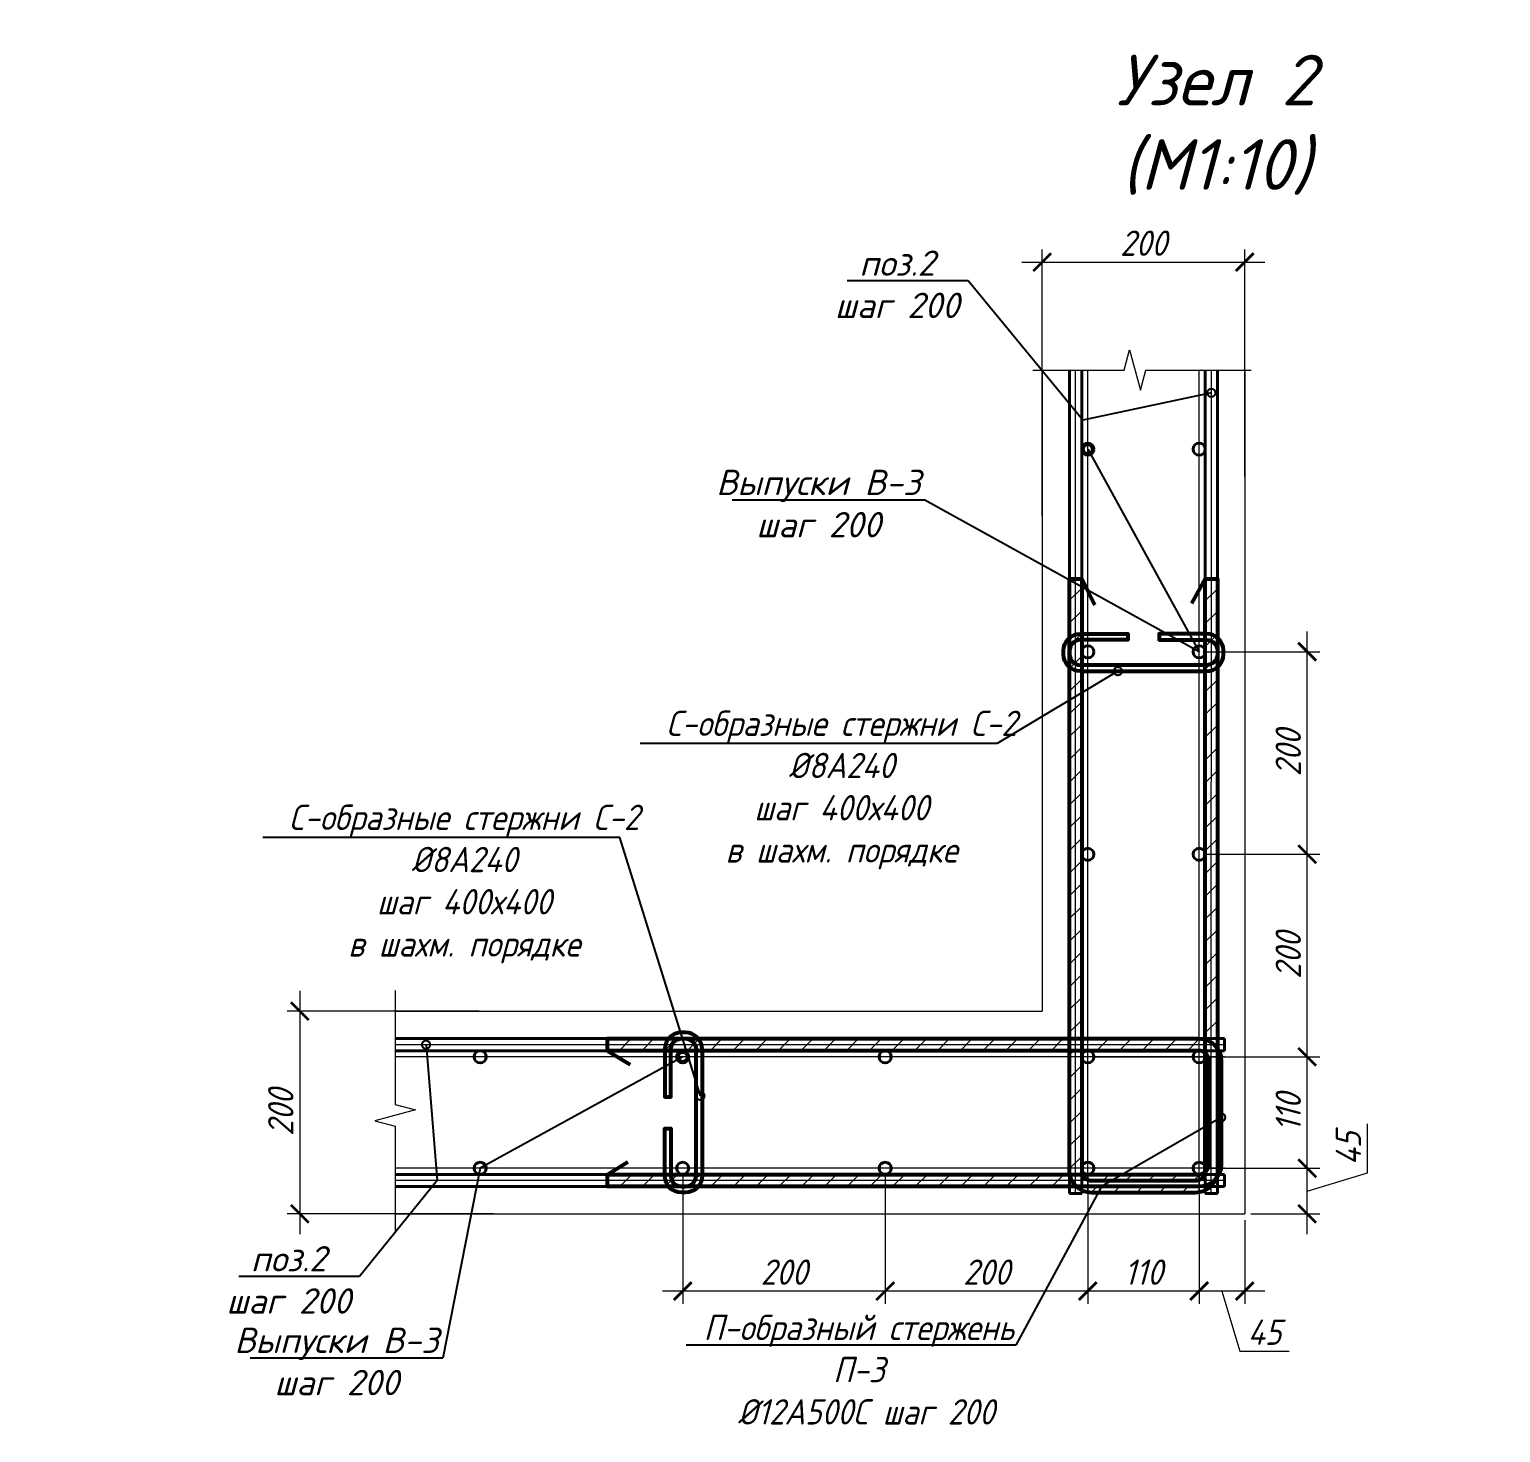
# Model space of a CAD drawing. Header units: millimetres. Extents: x 504091 to 2165846, y 135022 to 442887.
# Drawn here: x 1168569 to 1170022, y 223037 to 224422 of the extents above; entities that cross this region are included whole.
import ezdxf
from ezdxf import colors
from ezdxf.entities.mleader import LeaderData, LeaderLine
from ezdxf.math import Vec2, Vec3

# ---------------------------------------------------------------- set-up
doc = ezdxf.new("R2010")
doc.units = ezdxf.units.MM
doc.layers.get('Defpoints').update_dxf_attribs({"color": 255})
doc.layers.add('!Defpoints', color=255, linetype='Continuous', lineweight=5, plot=False)
doc.layers.add('PDF _Геометрия', color=7, linetype='Continuous')
doc.layers.add('SGRAND', color=7, linetype='Continuous')
for name, color, linetype, lineweight in [('Арматура 12', 26, 'Continuous', 50), ('Монолит тонкий', 204, 'Continuous', 9), ('Размер', 7, 'Continuous', 13), ('Размеры КР', 164, 'Continuous', 9)]:
    doc.layers.add(name, color=color, linetype=linetype, lineweight=lineweight)
doc.styles.add('GOST 2.304_new', font='isocpeur.ttf', dxfattribs={"width": 0.9, "oblique": 15})
doc.dimstyles.new('SPDS 1_10', dxfattribs={"dimscale": 10, "dimtxt": 2.5, "dimasz": 1.77, "dimexe": 1.25, "dimexo": 0.625, "dimtad": 1, "dimdec": 0, "dimrnd": 0.001, "dimtxsty": 'GOST 2.304_new', "dimblk": 'ARCHTICK', "dimcen": 2.5, "dimdle": 2, "dimclrt": 256, "dimadec": 0, "dimazin": 2, "dimtfac": 0.75, "dimtdec": 0, "dimtmove": 1, "dimatfit": 3, "dimfxl": 0, "dimtolj": 1, "dimlwd": 9, "dimlwe": 9, "dimarcsym": 0})

# ---------------------------------------------------------------- blocks, each defined once
blk = doc.blocks.new('_DotSmall')
at = {"color": 0, "linetype": 'ByBlock', "lineweight": 35, "const_width": 0.5}
blk.add_lwpolyline([(-0.0625, 0, 1), (0.0625, 0, 1)], format="xyb", close=True, dxfattribs=at)
blk = doc.blocks.new('_ArchTick')
at = {"color": 0, "linetype": 'ByBlock', "const_width": 0.15}
blk.add_lwpolyline([(-0.5, -0.5), (0.5, 0.5)], dxfattribs=at)
blk = doc.blocks.new('*D2386')
at = {"layer": 'Defpoints', "color": 0, "lineweight": 20, "transparency": 16777216}
for p in [(1169724.4, 223297.9), (1169831.1, 223297.9), (1169769.4, 223252.9)]:
    blk.add_point(p, dxfattribs=at)
at = {"layer": 'Размеры КР', "color": 0, "lineweight": 9, "transparency": 16777216}
for p, q in [((1169890.5, 223293.2), (1169890.5, 223341.6)), ((1169831.1, 223232.9), (1169831.1, 223317.9)), ((1169730.6, 223297.9), (1169843.6, 223297.9)), ((1169831.1, 223275.4), (1169890.5, 223293.2)), ((1169775.6, 223252.9), (1169843.6, 223252.9))]:
    blk.add_line(p, q, dxfattribs=at)
at = {"layer": 'Размеры КР', "color": 0, "lineweight": 9, "transparency": 16777216, "xscale": 17.7, "yscale": 17.7, "zscale": 17.7}
for p, rotation in [((1169831.1, 223297.9), 90), ((1169831.1, 223252.9), 270)]:
    blk.add_blockref('_ArchTick', p, dxfattribs=dict(at, rotation=rotation))
at = {"layer": 'Размеры КР', "lineweight": 20, "transparency": 16777216, "insert": (1169871.8, 223317.4), "char_height": 25, "attachment_point": 5, "rotation": 90, "style": 'GOST 2.304_new'}
blk.add_mtext('\\A1;45', dxfattribs=at)
blk = doc.blocks.new('*D2387')
at = {"layer": 'Defpoints', "color": 0, "lineweight": 20, "transparency": 16777216}
for p in [(1169614.4, 223407.9), (1169831.1, 223407.9), (1169724.4, 223297.9)]:
    blk.add_point(p, dxfattribs=at)
at = {"layer": 'Размеры КР', "color": 0, "lineweight": 9, "transparency": 16777216}
for p, q in [((1169831.1, 223277.9), (1169831.1, 223427.9)), ((1169620.7, 223407.9), (1169843.6, 223407.9)), ((1169730.6, 223297.9), (1169843.6, 223297.9))]:
    blk.add_line(p, q, dxfattribs=at)
at = {"layer": 'Размеры КР', "color": 0, "lineweight": 9, "transparency": 16777216, "xscale": 17.7, "yscale": 17.7, "zscale": 17.7}
for p, rotation in [((1169831.1, 223407.9), 90), ((1169831.1, 223297.9), 270)]:
    blk.add_blockref('_ArchTick', p, dxfattribs=dict(at, rotation=rotation))
at = {"layer": 'Размеры КР', "lineweight": 20, "transparency": 16777216, "insert": (1169812.4, 223352.9), "char_height": 25, "attachment_point": 5, "rotation": 90, "style": 'GOST 2.304_new'}
blk.add_mtext('\\A1;110', dxfattribs=at)
blk = doc.blocks.new('*D2388')
at = {"layer": 'Defpoints', "color": 0, "lineweight": 20, "transparency": 16777216}
for p in [(1169724.4, 223607.9), (1169831.1, 223607.9), (1169614.4, 223407.9)]:
    blk.add_point(p, dxfattribs=at)
at = {"layer": 'Размеры КР', "color": 0, "lineweight": 9, "transparency": 16777216}
for p, q in [((1169831.1, 223387.9), (1169831.1, 223627.9)), ((1169730.7, 223607.9), (1169843.6, 223607.9)), ((1169620.7, 223407.9), (1169843.6, 223407.9))]:
    blk.add_line(p, q, dxfattribs=at)
at = {"layer": 'Размеры КР', "color": 0, "lineweight": 9, "transparency": 16777216, "xscale": 17.7, "yscale": 17.7, "zscale": 17.7}
for p, rotation in [((1169831.1, 223607.9), 90), ((1169831.1, 223407.9), 270)]:
    blk.add_blockref('_ArchTick', p, dxfattribs=dict(at, rotation=rotation))
at = {"layer": 'Размеры КР', "lineweight": 20, "transparency": 16777216, "insert": (1169812.4, 223507.9), "char_height": 25, "attachment_point": 5, "rotation": 90, "style": 'GOST 2.304_new'}
blk.add_mtext('\\A1;200', dxfattribs=at)
blk = doc.blocks.new('*D2389')
at = {"layer": 'Defpoints', "color": 0, "lineweight": 20, "transparency": 16777216}
for p in [(1169724.4, 223807.9), (1169831.1, 223807.9), (1169724.4, 223607.9)]:
    blk.add_point(p, dxfattribs=at)
at = {"layer": 'Размеры КР', "color": 0, "lineweight": 9, "transparency": 16777216}
for p, q in [((1169831.1, 223587.9), (1169831.1, 223827.9)), ((1169730.7, 223807.9), (1169843.6, 223807.9)), ((1169730.7, 223607.9), (1169843.6, 223607.9))]:
    blk.add_line(p, q, dxfattribs=at)
at = {"layer": 'Размеры КР', "color": 0, "lineweight": 9, "transparency": 16777216, "xscale": 17.7, "yscale": 17.7, "zscale": 17.7}
for p, rotation in [((1169831.1, 223807.9), 90), ((1169831.1, 223607.9), 270)]:
    blk.add_blockref('_ArchTick', p, dxfattribs=dict(at, rotation=rotation))
at = {"layer": 'Размеры КР', "lineweight": 20, "transparency": 16777216, "insert": (1169812.4, 223707.9), "char_height": 25, "attachment_point": 5, "rotation": 90, "style": 'GOST 2.304_new'}
blk.add_mtext('\\A1;200', dxfattribs=at)
blk = doc.blocks.new('*D2390')
at = {"layer": 'Defpoints', "color": 0, "lineweight": 20, "transparency": 16777216}
for p in [(1169724.4, 223297.9), (1169769.4, 223252.9), (1169724.4, 223176.6)]:
    blk.add_point(p, dxfattribs=at)
at = {"layer": 'Размеры КР', "color": 0, "lineweight": 9, "transparency": 16777216}
for p, q in [((1169724.4, 223291.6), (1169724.4, 223164.1)), ((1169769.4, 223246.6), (1169769.4, 223164.1)), ((1169789.4, 223176.6), (1169704.4, 223176.6)), ((1169746.9, 223176.6), (1169764.7, 223117.2)), ((1169764.7, 223117.2), (1169813.2, 223117.2))]:
    blk.add_line(p, q, dxfattribs=at)
at = {"layer": 'Размеры КР', "color": 0, "lineweight": 9, "transparency": 16777216, "xscale": 17.7, "yscale": 17.7, "zscale": 17.7, "rotation": 180}
blk.add_blockref('_ArchTick', (1169724.4, 223176.6), dxfattribs=at)
at = {"layer": 'Размеры КР', "color": 0, "lineweight": 9, "transparency": 16777216, "xscale": 17.7, "yscale": 17.7, "zscale": 17.7}
blk.add_blockref('_ArchTick', (1169769.4, 223176.6), dxfattribs=at)
at = {"layer": 'Размеры КР', "lineweight": 20, "transparency": 16777216, "insert": (1169788.9, 223136), "char_height": 25, "attachment_point": 5, "style": 'GOST 2.304_new'}
blk.add_mtext('\\A1;45', dxfattribs=at)
blk = doc.blocks.new('*D2391')
at = {"layer": 'Defpoints', "color": 0, "lineweight": 20, "transparency": 16777216}
for p in [(1169614.4, 223297.9), (1169724.4, 223297.9), (1169614.4, 223176.6)]:
    blk.add_point(p, dxfattribs=at)
at = {"layer": 'Размеры КР', "color": 0, "lineweight": 9, "transparency": 16777216}
for p, q in [((1169614.4, 223291.6), (1169614.4, 223164.1)), ((1169724.4, 223291.6), (1169724.4, 223164.1)), ((1169744.4, 223176.6), (1169594.4, 223176.6))]:
    blk.add_line(p, q, dxfattribs=at)
at = {"layer": 'Размеры КР', "color": 0, "lineweight": 9, "transparency": 16777216, "xscale": 17.7, "yscale": 17.7, "zscale": 17.7, "rotation": 180}
blk.add_blockref('_ArchTick', (1169614.4, 223176.6), dxfattribs=at)
at = {"layer": 'Размеры КР', "color": 0, "lineweight": 9, "transparency": 16777216, "xscale": 17.7, "yscale": 17.7, "zscale": 17.7}
blk.add_blockref('_ArchTick', (1169724.4, 223176.6), dxfattribs=at)
at = {"layer": 'Размеры КР', "lineweight": 20, "transparency": 16777216, "insert": (1169669.4, 223195.3), "char_height": 25, "attachment_point": 5, "style": 'GOST 2.304_new'}
blk.add_mtext('\\A1;110', dxfattribs=at)
blk = doc.blocks.new('*D2392')
at = {"layer": 'Defpoints', "color": 0, "lineweight": 20, "transparency": 16777216}
for p in [(1169414.4, 223297.9), (1169614.4, 223297.9), (1169414.4, 223176.6)]:
    blk.add_point(p, dxfattribs=at)
at = {"layer": 'Размеры КР', "color": 0, "lineweight": 9, "transparency": 16777216}
for p, q in [((1169414.4, 223291.6), (1169414.4, 223164.1)), ((1169614.4, 223291.6), (1169614.4, 223164.1)), ((1169634.4, 223176.6), (1169394.4, 223176.6))]:
    blk.add_line(p, q, dxfattribs=at)
at = {"layer": 'Размеры КР', "color": 0, "lineweight": 9, "transparency": 16777216, "xscale": 17.7, "yscale": 17.7, "zscale": 17.7, "rotation": 180}
blk.add_blockref('_ArchTick', (1169414.4, 223176.6), dxfattribs=at)
at = {"layer": 'Размеры КР', "color": 0, "lineweight": 9, "transparency": 16777216, "xscale": 17.7, "yscale": 17.7, "zscale": 17.7}
blk.add_blockref('_ArchTick', (1169614.4, 223176.6), dxfattribs=at)
at = {"layer": 'Размеры КР', "lineweight": 20, "transparency": 16777216, "insert": (1169514.4, 223195.3), "char_height": 25, "attachment_point": 5, "style": 'GOST 2.304_new'}
blk.add_mtext('\\A1;200', dxfattribs=at)
blk = doc.blocks.new('*D2393')
at = {"layer": 'Defpoints', "color": 0, "lineweight": 20, "transparency": 16777216}
for p in [(1169214.4, 223297.9), (1169414.4, 223297.9), (1169214.4, 223176.6)]:
    blk.add_point(p, dxfattribs=at)
at = {"layer": 'Размеры КР', "color": 0, "lineweight": 9, "transparency": 16777216}
for p, q in [((1169214.4, 223291.6), (1169214.4, 223164.1)), ((1169414.4, 223291.6), (1169414.4, 223164.1)), ((1169434.4, 223176.6), (1169194.4, 223176.6))]:
    blk.add_line(p, q, dxfattribs=at)
at = {"layer": 'Размеры КР', "color": 0, "lineweight": 9, "transparency": 16777216, "xscale": 17.7, "yscale": 17.7, "zscale": 17.7, "rotation": 180}
blk.add_blockref('_ArchTick', (1169214.4, 223176.6), dxfattribs=at)
at = {"layer": 'Размеры КР', "color": 0, "lineweight": 9, "transparency": 16777216, "xscale": 17.7, "yscale": 17.7, "zscale": 17.7}
blk.add_blockref('_ArchTick', (1169414.4, 223176.6), dxfattribs=at)
at = {"layer": 'Размеры КР', "lineweight": 20, "transparency": 16777216, "insert": (1169314.4, 223195.3), "char_height": 25, "attachment_point": 5, "style": 'GOST 2.304_new'}
blk.add_mtext('\\A1;200', dxfattribs=at)
blk = doc.blocks.new('*D2371')
at = {"layer": 'Defpoints', "color": 0, "lineweight": 20, "transparency": 16777216}
for p in [(1169769.4, 224192.6), (1169769.4, 223974.8), (1169569.4, 223935.9)]:
    blk.add_point(p, dxfattribs=at)
at = {"layer": 'Размеры КР', "color": 0, "lineweight": 9, "transparency": 16777216}
for p, q in [((1169569.4, 223942.1), (1169569.4, 224205.1)), ((1169769.4, 223981), (1169769.4, 224205.1)), ((1169549.4, 224192.6), (1169789.4, 224192.6))]:
    blk.add_line(p, q, dxfattribs=at)
at = {"layer": 'Размеры КР', "color": 0, "lineweight": 9, "transparency": 16777216, "xscale": 17.7, "yscale": 17.7, "zscale": 17.7, "rotation": 180}
blk.add_blockref('_ArchTick', (1169569.4, 224192.6), dxfattribs=at)
at = {"layer": 'Размеры КР', "color": 0, "lineweight": 9, "transparency": 16777216, "xscale": 17.7, "yscale": 17.7, "zscale": 17.7}
blk.add_blockref('_ArchTick', (1169769.4, 224192.6), dxfattribs=at)
at = {"layer": 'Размеры КР', "lineweight": 20, "transparency": 16777216, "insert": (1169669.4, 224211.3), "char_height": 25, "attachment_point": 5, "style": 'GOST 2.304_new'}
blk.add_mtext('\\A1;200', dxfattribs=at)
blk = doc.blocks.new('*D2372')
at = {"layer": 'Defpoints', "color": 0, "lineweight": 20, "transparency": 16777216}
for p in [(1169019.7, 223452.9), (1168836.3, 223252.9), (1169033.7, 223252.9)]:
    blk.add_point(p, dxfattribs=at)
at = {"layer": 'Размеры КР', "color": 0, "lineweight": 9, "transparency": 16777216}
for p, q in [((1168836.3, 223472.9), (1168836.3, 223232.9)), ((1169013.4, 223452.9), (1168823.8, 223452.9)), ((1169027.4, 223252.9), (1168823.8, 223252.9))]:
    blk.add_line(p, q, dxfattribs=at)
at = {"layer": 'Размеры КР', "color": 0, "lineweight": 9, "transparency": 16777216, "xscale": 17.7, "yscale": 17.7, "zscale": 17.7}
for p, rotation in [((1168836.3, 223452.9), 90), ((1168836.3, 223252.9), 270)]:
    blk.add_blockref('_ArchTick', p, dxfattribs=dict(at, rotation=rotation))
at = {"layer": 'Размеры КР', "lineweight": 20, "transparency": 16777216, "insert": (1168817.5, 223352.9), "char_height": 25, "attachment_point": 5, "rotation": 90, "style": 'GOST 2.304_new'}
blk.add_mtext('\\A1;200', dxfattribs=at)

msp = doc.modelspace()

# ---------------------------------------------------------------- hatches: boundary and pattern name
at = {"layer": 'SGRAND', "lineweight": 20}
h = msp.add_hatch(dxfattribs=at)
h.set_pattern_fill('ANSI31', color=256, scale=5)
h.set_pattern_definition([(45, (264376.55, -16418.07), (-11.22532015, 11.22532015), [])])
edge = h.paths.add_edge_path()
edge.add_arc((1169724.2254, 223404.018), 9.9, 360, 450)
edge.add_line((1169724.2254, 223413.918), (1169140.0233, 223413.918))
edge.add_line((1169140.0233, 223413.918), (1169140.0233, 223425.918))
edge.add_line((1169140.0233, 223425.918), (1169724.2254, 223425.918))
edge.add_arc((1169724.2254, 223404.018), 21.9, 0, 90, ccw=False)
edge.add_line((1169746.1254, 223404.018), (1169746.1254, 223301.7502))
edge.add_arc((1169724.2254, 223301.7502), 21.9, -90, 0, ccw=False)
edge.add_line((1169724.2254, 223279.8502), (1169140.0233, 223279.8502))
edge.add_line((1169140.0233, 223279.8502), (1169140.0233, 223291.8502))
edge.add_line((1169140.0233, 223291.8502), (1169724.2254, 223291.8502))
edge.add_arc((1169724.2254, 223301.7502), 9.9, 270, 360)
edge.add_line((1169734.1254, 223301.7502), (1169734.1254, 223404.018))
edge = h.paths.add_edge_path()
edge.add_arc((1169720.5844, 223295.5563), 9.9, 270, 360)
edge.add_line((1169730.4844, 223295.5563), (1169730.4844, 223879.7584))
edge.add_line((1169730.4844, 223879.7584), (1169742.4844, 223879.7584))
edge.add_line((1169742.4844, 223879.7584), (1169742.4844, 223295.5563))
edge.add_arc((1169720.5844, 223295.5563), 21.9, 270, 360, ccw=False)
edge.add_line((1169720.5844, 223273.6563), (1169618.3167, 223273.6563))
edge.add_arc((1169618.3167, 223295.5563), 21.9, 180, 270, ccw=False)
edge.add_line((1169596.4167, 223295.5563), (1169596.4167, 223879.7584))
edge.add_line((1169596.4167, 223879.7584), (1169608.4167, 223879.7584))
edge.add_line((1169608.4167, 223879.7584), (1169608.4167, 223295.5563))
edge.add_arc((1169618.3167, 223295.5563), 9.9, 180, 270)
edge.add_line((1169618.3167, 223285.6563), (1169720.5844, 223285.6563))

# ---------------------------------------------------------------- linework, layer by layer
at = {"layer": '!Defpoints', "lineweight": 15, "ltscale": 100}
for p, q in [((1169602.3922, 223272.8638), (1169602.4583, 224086.0345)), ((1169614.3922, 223272.8628), (1169614.4583, 224086.0345)), ((1169724.3922, 223272.8539), (1169724.4583, 224086.0345)), ((1169736.3922, 223272.8529), (1169736.4583, 224086.0345)), ((1169749.3906, 223419.8502), (1168930.3678, 223419.8502)), ((1169749.3906, 223407.8502), (1168930.3678, 223407.8502)), ((1169749.3906, 223297.8502), (1168930.3678, 223297.8502)), ((1169749.3906, 223285.8502), (1168930.3678, 223285.8502))]:
    msp.add_line(p, q, dxfattribs=at)
at = {"layer": 'PDF _Геометрия', "lineweight": 9}
for points in [[(1169560.1467, 224086.0345), (1169650.4268, 224086.0345), (1169655.7165, 224106.1357), (1169666.5077, 224066.1449), (1169671.7975, 224086.0345), (1169775.8625, 224086.0345)], [(1168930.3678, 223473.4737), (1168930.3678, 223360.7023), (1168950.469, 223355.4125), (1168910.4781, 223344.6213), (1168930.3678, 223339.3315), (1168930.3678, 223235.2666)]]:
    msp.add_lwpolyline(points, dxfattribs=at)
at = {"layer": 'Арматура 12', "lineweight": 53, "ltscale": 20}
for p, q in [((1169608.4167, 223879.7584), (1169621.0409, 223854.2268)), ((1169730.4844, 223879.7584), (1169716.9359, 223855.6575)), ((1169608.4341, 223788.7132), (1169729.9341, 223788.7033)), ((1169729.9346, 223794.7033), (1169608.4346, 223794.7132)), ((1169140.0233, 223413.918), (1169162.5623, 223400.4526)), ((1169227.5407, 223292.3502), (1169227.5407, 223413.8502)), ((1169233.5407, 223413.8502), (1169233.5407, 223292.3502)), ((1169140.0233, 223291.8502), (1169160.3614, 223304.2736))]:
    msp.add_line(p, q, dxfattribs=at)
for points in [[(1169720.5844, 223285.6563, 0.414213562), (1169730.4844, 223295.5563), (1169730.4844, 223879.7584), (1169742.4844, 223879.7584), (1169742.4844, 223295.5563, -0.414213562), (1169720.5844, 223273.6563), (1169618.3167, 223273.6563, -0.414213562), (1169596.4167, 223295.5563), (1169596.4167, 223879.7584), (1169608.4167, 223879.7584), (1169608.4167, 223295.5563, 0.414213562), (1169618.3167, 223285.6563)], [(1169734.1254, 223404.018, 0.414213562), (1169724.2254, 223413.918), (1169140.0233, 223413.918), (1169140.0233, 223425.918), (1169724.2254, 223425.918, -0.414213562), (1169746.1254, 223404.018), (1169746.1254, 223301.7502, -0.414213562), (1169724.2254, 223279.8502), (1169140.0233, 223279.8502), (1169140.0233, 223291.8502), (1169724.2254, 223291.8502, 0.414213562), (1169734.1254, 223301.7502)]]:
    msp.add_lwpolyline(points, format="xyb", close=True, dxfattribs=at)
for points in [[(1169608.6903, 223788.7132), (1169606.9341, 223788.7133, -0.414213562), (1169590.4355, 223805.2147), (1169590.4358, 223809.0599, -0.414213562), (1169606.9371, 223825.5586), (1169653.867, 223825.5548), (1169653.8665, 223819.5548), (1169606.9366, 223819.5586, 0.414213562), (1169596.4358, 223809.0595), (1169596.4355, 223805.2142, 0.414213562), (1169606.9346, 223794.7133), (1169608.6907, 223794.7132)], [(1169730.178, 223788.7033), (1169731.9341, 223788.7032, 0.414213562), (1169748.4355, 223805.2018), (1169748.4358, 223809.0471, 0.414213562), (1169731.9371, 223825.5485), (1169685.0072, 223825.5523), (1169685.0067, 223819.5523), (1169731.9366, 223819.5485, -0.414213562), (1169742.4358, 223809.0476), (1169742.4355, 223805.2023, -0.414213562), (1169731.9346, 223794.7032), (1169730.1785, 223794.7033)], [(1169233.5407, 223413.5941), (1169233.5407, 223415.3502, 0.414213562), (1169217.0407, 223431.8502), (1169213.1954, 223431.8502, 0.414213562), (1169196.6954, 223415.3502), (1169196.6954, 223368.4203), (1169202.6954, 223368.4203), (1169202.6954, 223415.3502, -0.414213562), (1169213.1954, 223425.8502), (1169217.0407, 223425.8502, -0.414213562), (1169227.5407, 223415.3502), (1169227.5407, 223413.5941)], [(1169233.5407, 223292.1064), (1169233.5407, 223290.3502, -0.414213562), (1169217.0407, 223273.8502), (1169213.1954, 223273.8502, -0.414213562), (1169196.6954, 223290.3502), (1169196.6954, 223337.2801), (1169202.6954, 223337.2801), (1169202.6954, 223290.3502, 0.414213562), (1169213.1954, 223279.8502), (1169217.0407, 223279.8502, 0.414213562), (1169227.5407, 223290.3502), (1169227.5407, 223292.1064)]]:
    msp.add_lwpolyline(points, format="xyb", dxfattribs=at)
at = {"layer": 'Монолит тонкий', "lineweight": 15, "ltscale": 100}
for p, q in [((1169569.3906, 224086.0345), (1169569.3906, 223452.8665)), ((1169769.3906, 224086.0345), (1169769.3906, 223252.8502)), ((1168930.3678, 223452.9183), (1169569.3906, 223452.8665)), ((1168930.3678, 223252.9183), (1169769.3906, 223252.8502))]:
    msp.add_line(p, q, dxfattribs=at)
at = {"layer": 'Размеры КР', "lineweight": 40}
for p, q in [((1169596.3922, 223272.8643), (1169596.4583, 224086.0345)), ((1169608.3922, 223272.8633), (1169608.4583, 224086.0345)), ((1169730.3922, 223272.8534), (1169730.4583, 224086.0345)), ((1169742.3922, 223272.8524), (1169742.4583, 224086.0345)), ((1169749.3906, 223425.8502), (1168930.3678, 223425.8502)), ((1169749.3906, 223413.8502), (1169749.3906, 223425.8502)), ((1169749.3906, 223413.8502), (1168930.3678, 223413.8502)), ((1169749.3906, 223291.8502), (1168930.3678, 223291.8502)), ((1169749.3906, 223279.8502), (1168930.3678, 223279.8502)), ((1169749.3906, 223279.8502), (1169749.3906, 223291.8502)), ((1169596.3922, 223272.8643), (1169608.3922, 223272.8633)), ((1169730.3922, 223272.8534), (1169742.3922, 223272.8524))]:
    msp.add_line(p, q, dxfattribs=at)
for centre in [(1169614.4519, 224007.8628), (1169724.4519, 224007.8539), (1169614.4357, 223807.8628), (1169724.4357, 223807.8539), (1169614.4194, 223607.8628), (1169724.4194, 223607.8539), (1169014.3906, 223407.8502), (1169214.3906, 223407.8502), (1169414.3906, 223407.8502), (1169614.3906, 223407.8502), (1169614.4032, 223407.8628), (1169724.3906, 223407.8502), (1169724.4032, 223407.8539), (1169014.3906, 223297.8502), (1169214.3906, 223297.8502), (1169414.3906, 223297.8502), (1169614.3906, 223297.8502), (1169614.3943, 223297.8628), (1169724.3906, 223297.8502), (1169724.3943, 223297.8539)]:
    msp.add_circle(centre, 6, dxfattribs=at)

# ---------------------------------------------------------------- texts
at = {"layer": 'Размер', "ltscale": 20, "insert": (1169741.1423, 224397.36), "char_height": 50, "width": 511.854399, "attachment_point": 2, "style": 'GOST 2.304_new', "bg_fill": 2}
msp.add_mtext('\\A1;{\\W1;Узел 2\\P(М1:10)}', dxfattribs=at)

# ---------------------------------------------------------------- dimensions: what is measured, and where the dimension line sits
at = {"layer": 'Размеры КР', "lineweight": 20}
for base, p1, p2, picture, middle in [((1169769.3906, 224192.5941), (1169569.3906, 223935.854), (1169769.3906, 223974.7705), '*D2371', (1169669.3906, 224211.3441)), ((1169214.3906, 223176.5903), (1169414.3906, 223297.8502), (1169214.3906, 223297.8502), '*D2393', (1169314.3906, 223195.3403)), ((1169414.3906, 223176.5903), (1169614.3943, 223297.8628), (1169414.3906, 223297.8502), '*D2392', (1169514.3924, 223195.3403)), ((1169614.3943, 223176.5903), (1169724.3906, 223297.8502), (1169614.3943, 223297.8628), '*D2391', (1169669.3924, 223195.3403)), ((1169724.3906, 223176.5903), (1169769.3906, 223252.8502), (1169724.3906, 223297.8502), '*D2390', (1169770.9531, 223135.9653))]:
    dim = msp.add_linear_dim(base=base, p1=p1, p2=p2, dimstyle='SPDS 1_10', dxfattribs=at)
    dim.commit()
    dim.dimension.update_dxf_attribs({"geometry": picture, "text_midpoint": middle})
for base, p1, p2, picture, middle in [((1169831.1289, 223807.8539), (1169724.4194, 223607.8539), (1169724.4357, 223807.8539), '*D2389', (1169812.3789, 223707.8539)), ((1169831.1289, 223607.8539), (1169614.4032, 223407.8628), (1169724.4194, 223607.8539), '*D2388', (1169812.3789, 223507.8583)), ((1168836.2952, 223252.91), (1169019.651, 223452.9111), (1169033.665, 223252.91), '*D2372', (1168817.5452, 223352.9105)), ((1169831.1289, 223407.8628), (1169724.3906, 223297.8502), (1169614.4032, 223407.8628), '*D2387', (1169812.3789, 223352.8565)), ((1169831.1289, 223297.8502), (1169769.3906, 223252.8502), (1169724.3906, 223297.8502), '*D2386', (1169871.7539, 223299.4127))]:
    dim = msp.add_linear_dim(base=base, p1=p1, p2=p2, angle=90, dimstyle='SPDS 1_10', dxfattribs=at)
    dim.commit()
    dim.dimension.update_dxf_attribs({"geometry": picture, "text_midpoint": middle})

# ---------------------------------------------------------------- leaders
at = {"layer": 'Размер', "ltscale": 20}
ml = msp.add_multileader_mtext('Standard', dxfattribs=at)
ml.set_content('\\A1;{\\W1;поз.2\\Pшаг 200}', color=256, style='GOST 2.304_new')
ml.set_leader_properties()
ml.set_arrow_properties(name='DOTSMALL')
ml.build(insert=Vec2(0, 0))
ml.multileader.update_dxf_attribs({"text_left_attachment_type": 6, "text_right_attachment_type": 6, "dogleg_length": 3.2, "arrow_head_size": 16})
ctx = ml.context
ctx.base_point, ctx.char_height, ctx.arrow_head_size, ctx.landing_gap_size, ctx.plane_origin = Vec3(1169359.1495, 224174.0948), 25, 16, 0, Vec3(1215635.207, 515164.1142)
ctx.left_attachment, ctx.right_attachment, ctx.text_align_type = 6, 6, 1
notes = []
notes.append((ctx, [(1, (1, 1, 0), (1169496.2374, 224174.0948), (-1, 0), 3.2, [(1, [(1169736.4564, 224063.5447), (1169609.3865, 224036.5304)], 0, [])])]))
ctx.mtext.insert, ctx.mtext.width, ctx.mtext.alignment, ctx.mtext.flow_direction = Vec3(1169426.0935, 224204.0948), 511.854399, 2, 5
ml = msp.add_multileader_mtext('Standard', dxfattribs=at)
ml.set_content('\\A1;{\\W1;Выпуски В-3\\Pшаг 200}', color=256, style='GOST 2.304_new')
ml.set_leader_properties()
ml.set_arrow_properties(name='DOTSMALL')
ml.build(insert=Vec2(0, 0))
ml.multileader.update_dxf_attribs({"text_left_attachment_type": 6, "text_right_attachment_type": 6, "dogleg_length": 3.2, "arrow_head_size": 16})
ctx = ml.context
ctx.base_point, ctx.char_height, ctx.arrow_head_size, ctx.landing_gap_size, ctx.plane_origin = Vec3(1169246.7712, 223957.5449), 25, 16, 0, Vec3(1215562.3099, 514706.8133)
ctx.left_attachment, ctx.right_attachment, ctx.text_align_type = 6, 6, 1
notes.append((ctx, [(1, (1, 1, 0), (1169453.3687, 223957.5449), (-1, 0), 3.2, [(1, [(1169614.4519, 224007.8628), (1169724.4357, 223807.8539)], 0, [])])]))
ctx.mtext.insert, ctx.mtext.width, ctx.mtext.alignment, ctx.mtext.flow_direction = Vec3(1169348.47, 223987.5449), 511.854399, 2, 5
ml = msp.add_multileader_mtext('Standard', dxfattribs=at)
ml.set_content('\\A1;С-образные стержни С-2 %%C8А240\\Pшаг 400х400\\Pв шахм. порядке ', color=256, style='GOST 2.304_new')
ml.set_leader_properties()
ml.set_arrow_properties(name='DOTSMALL')
ml.build(insert=Vec2(0, 0))
ml.multileader.update_dxf_attribs({"text_left_attachment_type": 6, "text_right_attachment_type": 6, "dogleg_length": 3.2, "arrow_head_size": 16})
ctx = ml.context
ctx.base_point, ctx.char_height, ctx.arrow_head_size, ctx.landing_gap_size, ctx.plane_origin = Vec3(1169220.7377, 223717.2371), 25, 16, 0, Vec3(1167289.7154, 253743.538)
ctx.left_attachment, ctx.right_attachment, ctx.text_align_type = 6, 6, 1
notes.append((ctx, [(0, (1, 1, 0), (1169524.88, 223717.2371), (-1, 0), 3.2, [(1, [(1169644.1784, 223788.7103)], 0, [])])]))
ctx.mtext.insert, ctx.mtext.rotation, ctx.mtext.width, ctx.mtext.defined_height, ctx.mtext.alignment, ctx.mtext.flow_direction = Vec3(1169371.2088, 223749.7371), 6.283185307, 345.885042, 57.9167, 2, 5
ml = msp.add_multileader_mtext('Standard', dxfattribs=at)
ml.set_content('\\A1;С-образные стержни С-2 %%C8А240\\Pшаг 400х400\\Pв шахм. порядке ', color=256, style='GOST 2.304_new')
ml.set_leader_properties()
ml.set_arrow_properties(name='DOTSMALL')
ml.build(insert=Vec2(0, 0))
ml.multileader.update_dxf_attribs({"text_left_attachment_type": 6, "text_right_attachment_type": 6, "dogleg_length": 3.2, "arrow_head_size": 16})
ctx = ml.context
ctx.base_point, ctx.char_height, ctx.arrow_head_size, ctx.landing_gap_size, ctx.plane_origin = Vec3(1168848.1033, 223624.3967), 25, 16, 0, Vec3(1166917.081, 253650.6976)
ctx.left_attachment, ctx.right_attachment, ctx.text_align_type = 6, 6, 1
notes.append((ctx, [(0, (1, 1, 0), (1169152.2456, 223624.3967), (-1, 0), 3.2, [(1, [(1169231.9418, 223369.2747)], 0, [])])]))
ctx.mtext.insert, ctx.mtext.rotation, ctx.mtext.width, ctx.mtext.defined_height, ctx.mtext.alignment, ctx.mtext.flow_direction = Vec3(1168998.5744, 223656.8967), 6.283185307, 345.885042, 57.9167, 2, 5
ml = msp.add_multileader_mtext('Standard', dxfattribs=at)
ml.set_content('\\A1;{\\W1;поз.2\\Pшаг 200}', color=256, style='GOST 2.304_new')
ml.set_leader_properties()
ml.set_arrow_properties(name='DOTSMALL')
ml.build(insert=Vec2(0, 0))
ml.multileader.update_dxf_attribs({"text_left_attachment_type": 6, "text_right_attachment_type": 6, "dogleg_length": 3.2, "arrow_head_size": 16})
ctx = ml.context
ctx.base_point, ctx.char_height, ctx.arrow_head_size, ctx.landing_gap_size, ctx.plane_origin = Vec3(1168758.2608, 223191.016), 25, 16, 0, Vec3(1214799.2754, 514070.4566)
ctx.left_attachment, ctx.right_attachment, ctx.text_align_type = 6, 6, 1
notes.append((ctx, [(1, (1, 1, 0), (1168895.3486, 223191.016), (-1, 0), 3.2, [(1, [(1168960.9353, 223419.8502), (1168971.8919, 223285.8502)], 0, [])])]))
ctx.mtext.insert, ctx.mtext.width, ctx.mtext.alignment, ctx.mtext.flow_direction = Vec3(1168825.2047, 223221.016), 511.854399, 2, 5
ml = msp.add_multileader_mtext('Standard', dxfattribs=at)
ml.set_content('\\A1;{\\W1;Выпуски В-3\\Pшаг 200}', color=256, style='GOST 2.304_new')
ml.set_leader_properties()
ml.set_arrow_properties(name='DOTSMALL')
ml.build(insert=Vec2(0, 0))
ml.multileader.update_dxf_attribs({"text_left_attachment_type": 6, "text_right_attachment_type": 6, "dogleg_length": 3.2, "arrow_head_size": 16})
ctx = ml.context
ctx.base_point, ctx.char_height, ctx.arrow_head_size, ctx.landing_gap_size, ctx.plane_origin = Vec3(1168770.924, 223110.4672), 25, 16, 0, Vec3(1214671.3943, 514005.1908)
ctx.left_attachment, ctx.right_attachment, ctx.text_align_type = 6, 6, 1
notes.append((ctx, [(1, (1, 1, 0), (1168977.5215, 223110.4672), (-1, 0), 3.2, [(1, [(1169214.3906, 223407.8502), (1169014.3906, 223297.8502)], 0, [])])]))
ctx.mtext.insert, ctx.mtext.width, ctx.mtext.alignment, ctx.mtext.flow_direction = Vec3(1168872.6227, 223140.4672), 511.854399, 2, 5
ml = msp.add_multileader_mtext('Standard', dxfattribs=at)
ml.set_content('\\A1;П-образный стержень П-3\\P %%C12А500С шаг 200', color=256, style='GOST 2.304_new')
ml.set_leader_properties()
ml.set_arrow_properties(name='DOTSMALL')
ml.build(insert=Vec2(0, 0))
ml.multileader.update_dxf_attribs({"text_left_attachment_type": 6, "text_right_attachment_type": 6, "arrow_head_size": 16})
ctx = ml.context
ctx.base_point, ctx.char_height, ctx.arrow_head_size, ctx.landing_gap_size, ctx.plane_origin = Vec3(1169236.6544, 223123.1861), 25, 16, 0, Vec3(1168850.4753, 235496.7325)
ctx.left_attachment, ctx.right_attachment, ctx.text_align_type = 6, 6, 1
notes.append((ctx, [(0, (1, 1, 0), (1169543.348, 223123.1861), (-1, 0), 3.2, [(0, [(1169746.1254, 223348.1133), (1169627.979, 223279.8502)], 0, [])])]))
ctx.mtext.insert, ctx.mtext.rotation, ctx.mtext.width, ctx.mtext.alignment, ctx.mtext.flow_direction = Vec3(1169388.4012, 223153.1861), 6.283185307, 319.103181, 2, 5
for ctx, leaders in notes:
    for number, flags, end, landing, length, lines in leaders:
        leader = LeaderData()
        leader.index, (leader.has_last_leader_line, leader.has_dogleg_vector, leader.attachment_direction) = number, flags
        leader.last_leader_point, leader.dogleg_vector, leader.dogleg_length = Vec3(end), Vec3(landing), length
        for number, points, colour, breaks in lines:
            line = LeaderLine()
            line.index, line.vertices, line.color, line.breaks = number, Vec3.list(points), colors.encode_raw_color(colour), breaks
            leader.lines.append(line)
        ctx.leaders.append(leader)

doc.saveas('drawing.dxf')
